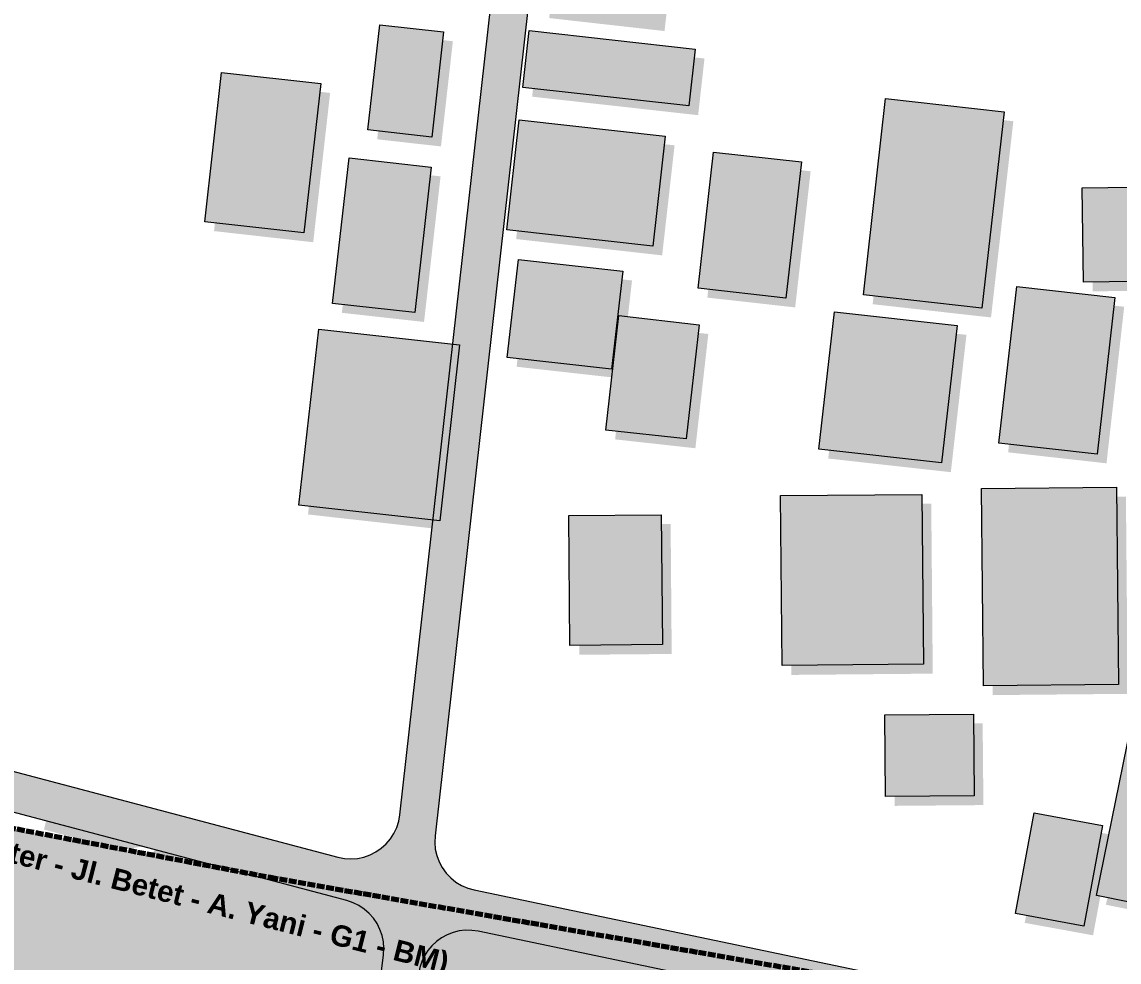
# Model space of a CAD drawing. Header units: metres. Extents: x 305909 to 307171, y 9156037 to 9156671.
# Drawn here: x 306657.2 to 306745.6, y 9156483.4 to 9156559.2 of the extents above; entities that cross this region are included whole.
import ezdxf

# ---------------------------------------------------------------- set-up
doc = ezdxf.new("R2010")
doc.units = ezdxf.units.M
doc.linetypes.add('DASHED', pattern=[1.524, 1.27, -0.254])
doc.linetypes.add('DASHED2', pattern=[0.762, 0.635, -0.127])
for name, color, linetype, lineweight, true_color in [('A-ALUR_DISTRIBUSI', 7, 'DASHED', 50, 0x7828a0), ('A-LABEL', 7, 'Continuous', 0, 0x000000), ('B-BAYANGAN', 7, 'Continuous', 0, 0x76786c), ('B-DELINEASI', 7, 'DASHED2', 70, 0xc800c8), ('J-PERKERASAN_JALAN', 7, 'Continuous', 9, 0x989896), ('K-BANGUNAN_LUAR_TAPAK', 7, 'Continuous', 9, 0xdedede), ('Z-R', 7, 'Continuous', 0, 0xfaf4e6)]:
    doc.layers.add(name, color=color, linetype=linetype, lineweight=lineweight, true_color=true_color)
doc.styles.add('ARIALB', font='arialbd.ttf')

msp = doc.modelspace()

# ---------------------------------------------------------------- hatches: boundary and pattern name
at = {"layer": 'A-ALUR_DISTRIBUSI', "true_color": 0x7828a0}
h = msp.add_hatch(color=195, dxfattribs=at)
h.dxf.hatch_style = 1
h.paths.add_polyline_path([(306666.846, 9156492.755), (306661.978, 9156491.95), (306663.015, 9156495.865)])
h = msp.add_hatch(color=195, dxfattribs=at)
h.dxf.hatch_style = 1
h.paths.add_polyline_path([(306659.624, 9156495.393), (306665.092, 9156493.944), (306664.733, 9156492.591), (306659.265, 9156494.039), (306658.934, 9156494.127), (306659.292, 9156495.481), (306659.624, 9156495.393)])
h = msp.add_hatch(color=195, dxfattribs=at)
h.dxf.hatch_style = 1
h.paths.add_polyline_path([(306672.881, 9156491.881), (306673.792, 9156491.639), (306673.433, 9156490.286), (306672.522, 9156490.527), (306667.633, 9156491.822), (306667.992, 9156493.176), (306672.881, 9156491.881)])
h = msp.add_hatch(color=195, dxfattribs=at)
h.dxf.hatch_style = 1
h.paths.add_polyline_path([(306677.982, 9156490.529), (306682.065, 9156489.448), (306682.492, 9156489.335), (306682.133, 9156487.981), (306681.707, 9156488.094), (306677.624, 9156489.176), (306676.333, 9156489.518), (306676.692, 9156490.871), (306677.982, 9156490.529)])
h = msp.add_hatch(color=195, dxfattribs=at)
h.dxf.hatch_style = 1
h.paths.add_polyline_path([(306687.177, 9156488.094), (306688.193, 9156487.825), (306689.095, 9156487.636), (306690.916, 9156487.256), (306691.193, 9156487.198), (306690.907, 9156485.828), (306690.63, 9156485.886), (306688.809, 9156486.266), (306687.894, 9156486.457), (306687.876, 9156486.461), (306687.865, 9156486.464), (306687.847, 9156486.468), (306686.819, 9156486.74), (306685.033, 9156487.213), (306685.392, 9156488.567), (306687.177, 9156488.094)])
h = msp.add_hatch(color=195, dxfattribs=at)
h.dxf.hatch_style = 1
h.paths.add_polyline_path([(306697.271, 9156485.93), (306700.004, 9156485.36), (306699.718, 9156483.99), (306696.985, 9156484.56), (306693.844, 9156485.215), (306694.13, 9156486.586), (306697.271, 9156485.93)])
h = msp.add_hatch(color=195, dxfattribs=at)
h.dxf.hatch_style = 1
h.paths.add_polyline_path([(306707.246, 9156483.849), (306708.814, 9156483.522), (306708.528, 9156482.151), (306706.96, 9156482.478), (306702.654, 9156483.377), (306702.94, 9156484.747), (306707.246, 9156483.849)])
at = {"layer": 'B-BAYANGAN', "true_color": 0x76786c}
h = msp.add_hatch(color=8, dxfattribs=at)
h.dxf.hatch_style = 1
h.paths.add_polyline_path([(306700.476, 9156566.754), (306709.772, 9156565.719), (306708.952, 9156558.46), (306699.656, 9156559.506), (306700.476, 9156566.754)])
h = msp.add_hatch(color=8, dxfattribs=at)
h.dxf.hatch_style = 1
h.paths.add_polyline_path([(306686.75, 9156558.204), (306691.895, 9156557.639), (306690.936, 9156549.163), (306685.792, 9156549.739), (306686.75, 9156558.204)])
h = msp.add_hatch(color=8, dxfattribs=at)
h.dxf.hatch_style = 1
h.paths.add_polyline_path([(306698.791, 9156557.744), (306712.172, 9156556.25), (306711.661, 9156551.68), (306698.28, 9156553.174), (306698.791, 9156557.744)])
h = msp.add_hatch(color=8, dxfattribs=at)
h.dxf.hatch_style = 1
h.paths.add_polyline_path([(306674.01, 9156554.37), (306682.002, 9156553.473), (306680.639, 9156541.445), (306672.646, 9156542.342), (306674.01, 9156554.37)])
h = msp.add_hatch(color=8, dxfattribs=at)
h.dxf.hatch_style = 1
h.paths.add_polyline_path([(306727.515, 9156552.264), (306737.065, 9156551.197), (306735.264, 9156535.385), (306725.726, 9156536.452), (306727.515, 9156552.264)])
h = msp.add_hatch(color=8, dxfattribs=at)
h.dxf.hatch_style = 1
h.paths.add_polyline_path([(306697.993, 9156550.563), (306709.761, 9156549.25), (306708.76, 9156540.387), (306696.992, 9156541.699), (306697.993, 9156550.563)])
h = msp.add_hatch(color=8, dxfattribs=at)
h.dxf.hatch_style = 1
h.paths.add_polyline_path([(306684.278, 9156547.488), (306690.902, 9156546.751), (306689.57, 9156535.022), (306682.946, 9156535.758), (306684.278, 9156547.488)])
h = msp.add_hatch(color=8, dxfattribs=at)
h.dxf.hatch_style = 1
h.paths.add_polyline_path([(306713.651, 9156547.961), (306720.728, 9156547.16), (306719.481, 9156536.194), (306712.404, 9156536.984), (306713.651, 9156547.961)])
h = msp.add_hatch(color=8, dxfattribs=at)
h.dxf.hatch_style = 1
h.paths.add_polyline_path([(306749.559, 9156545.165), (306749.667, 9156537.567), (306743.466, 9156537.486), (306743.357, 9156545.084), (306749.559, 9156545.165)])
h = msp.add_hatch(color=8, dxfattribs=at)
h.dxf.hatch_style = 1
h.paths.add_polyline_path([(306697.928, 9156539.303), (306706.33, 9156538.364), (306705.435, 9156530.474), (306697.033, 9156531.414), (306697.928, 9156539.303)])
h = msp.add_hatch(color=8, dxfattribs=at)
h.dxf.hatch_style = 1
h.paths.add_polyline_path([(306738.082, 9156537.133), (306745.998, 9156536.247), (306744.57, 9156523.632), (306736.643, 9156524.518), (306738.082, 9156537.133)])
h = msp.add_hatch(color=8, dxfattribs=at)
h.dxf.hatch_style = 1
h.paths.add_polyline_path([(306706.013, 9156534.779), (306712.482, 9156534.053), (306711.438, 9156524.847), (306704.969, 9156525.562), (306706.013, 9156534.779)])
h = msp.add_hatch(color=8, dxfattribs=at)
h.dxf.hatch_style = 1
h.paths.add_polyline_path([(306723.403, 9156535.093), (306733.284, 9156533.983), (306732.026, 9156522.918), (306722.146, 9156524.017), (306723.403, 9156535.093)])
h = msp.add_hatch(color=8, dxfattribs=at)
h.dxf.hatch_style = 1
h.paths.add_polyline_path([(306681.829, 9156533.697), (306693.189, 9156532.427), (306691.58, 9156518.241), (306680.22, 9156519.511), (306681.829, 9156533.697)])
h = msp.add_hatch(color=8, dxfattribs=at)
h.dxf.hatch_style = 1
h.paths.add_polyline_path([(306735.257, 9156520.863), (306746.137, 9156520.951), (306746.279, 9156505.058), (306735.399, 9156504.959), (306735.257, 9156520.863)])
h = msp.add_hatch(color=8, dxfattribs=at)
h.dxf.hatch_style = 1
h.paths.add_polyline_path([(306719.06, 9156520.277), (306730.448, 9156520.379), (306730.569, 9156506.687), (306719.182, 9156506.585), (306719.06, 9156520.277)])
h = msp.add_hatch(color=8, dxfattribs=at)
h.dxf.hatch_style = 1
h.paths.add_polyline_path([(306701.996, 9156518.681), (306709.444, 9156518.745), (306709.53, 9156508.271), (306702.082, 9156508.208), (306701.996, 9156518.681)])
h = msp.add_hatch(color=8, dxfattribs=at)
h.dxf.hatch_style = 1
h.paths.add_polyline_path([(306750.115, 9156486.946), (306744.527, 9156488.063), (306748.519, 9156507.722), (306760.07, 9156505.612), (306757.91, 9156493.99), (306751.77, 9156495.115), (306750.115, 9156486.946)])
h = msp.add_hatch(color=8, dxfattribs=at)
h.dxf.hatch_style = 1
h.paths.add_polyline_path([(306727.452, 9156502.615), (306734.591, 9156502.677), (306734.651, 9156496.096), (306727.512, 9156496.034), (306727.452, 9156502.615)])
h = msp.add_hatch(color=8, dxfattribs=at)
h.dxf.hatch_style = 1
h.paths.add_polyline_path([(306745.001, 9156493.705), (306743.489, 9156485.603), (306737.978, 9156486.609), (306739.49, 9156494.711), (306745.001, 9156493.705)])
at = {"layer": 'J-PERKERASAN_JALAN', "true_color": 0xa8a8a6}
h = msp.add_hatch(color=253, dxfattribs=at)
h.dxf.hatch_style = 1
h.paths.add_polyline_path([(306644.846, 9156501.891), (306682.628, 9156491.9), (306683.147, 9156491.799), (306683.674, 9156491.767), (306684.2, 9156491.805), (306684.718, 9156491.912), (306685.216, 9156492.086), (306685.687, 9156492.324), (306686.123, 9156492.622), (306686.516, 9156492.975), (306686.858, 9156493.377), (306687.145, 9156493.82), (306687.371, 9156494.297), (306687.532, 9156494.8), (306687.626, 9156495.32), (306695.984, 9156569.63), (306695.989, 9156569.68), (306698.582, 9156595.648), (306698.6, 9156596.174), (306698.548, 9156596.698), (306698.428, 9156597.211), (306698.242, 9156597.704), (306697.992, 9156598.168), (306697.684, 9156598.595), (306697.322, 9156598.978), (306696.913, 9156599.31), (306696.464, 9156599.585), (306695.982, 9156599.799), (306695.477, 9156599.948), (306694.957, 9156600.029), (306670.552, 9156602.201), (306670.518, 9156602.204), (306670.5, 9156602.206), (306670.466, 9156602.21), (306657.245, 9156603.85), (306657.037, 9156603.87), (306645.006, 9156604.728), (306644.988, 9156604.729), (306644.846, 9156604.739), (306644.846, 9156621.261), (306646.404, 9156640), (306649.414, 9156640), (306647.057, 9156611.647), (306647.048, 9156611.12), (306647.108, 9156610.596), (306647.237, 9156610.085), (306647.432, 9156609.595), (306647.689, 9156609.135), (306648.005, 9156608.713), (306648.374, 9156608.336), (306648.789, 9156608.011), (306649.243, 9156607.743), (306649.728, 9156607.538), (306650.236, 9156607.397), (306650.758, 9156607.325), (306657.367, 9156606.854), (306657.419, 9156606.85), (306657.445, 9156606.847), (306657.497, 9156606.842), (306665.344, 9156605.868), (306665.869, 9156605.838), (306666.394, 9156605.877), (306666.909, 9156605.984), (306667.406, 9156606.159), (306667.875, 9156606.397), (306668.309, 9156606.694), (306668.701, 9156607.046), (306669.043, 9156607.446), (306669.329, 9156607.888), (306669.555, 9156608.363), (306669.716, 9156608.864), (306669.81, 9156609.382), (306673.323, 9156640), (306676.343, 9156640), (306672.801, 9156609.131), (306672.776, 9156608.6), (306672.821, 9156608.07), (306672.936, 9156607.551), (306673.119, 9156607.051), (306673.367, 9156606.581), (306673.675, 9156606.147), (306674.037, 9156605.758), (306674.448, 9156605.421), (306674.9, 9156605.141), (306675.385, 9156604.924), (306675.895, 9156604.773), (306676.421, 9156604.69), (306695.455, 9156602.997), (306695.967, 9156602.984), (306696.477, 9156603.037), (306696.976, 9156603.155), (306697.455, 9156603.336), (306697.908, 9156603.576), (306698.326, 9156603.873), (306698.703, 9156604.22), (306699.032, 9156604.613), (306699.309, 9156605.044), (306699.528, 9156605.508), (306699.686, 9156605.996), (306699.78, 9156606.499), (306703.845, 9156640), (306706.867, 9156640), (306702.827, 9156606.709), (306702.798, 9156606.205), (306702.833, 9156605.702), (306702.931, 9156605.207), (306703.09, 9156604.728), (306703.308, 9156604.273), (306703.582, 9156603.849), (306703.907, 9156603.463), (306704.278, 9156603.121), (306704.689, 9156602.828), (306705.134, 9156602.59), (306705.605, 9156602.409), (306706.096, 9156602.289), (306706.597, 9156602.232), (306734.805, 9156600.812), (306735.341, 9156600.821), (306735.872, 9156600.902), (306736.387, 9156601.053), (306736.877, 9156601.271), (306737.333, 9156601.554), (306737.748, 9156601.894), (306738.113, 9156602.288), (306738.422, 9156602.726), (306738.67, 9156603.202), (306738.852, 9156603.707), (306738.964, 9156604.231), (306739.006, 9156604.766), (306739.208, 9156624.77), (306739.214, 9156624.897), (306739.218, 9156624.96), (306739.232, 9156625.087), (306739.378, 9156626.142), (306739.392, 9156626.229), (306739.431, 9156626.4), (306739.456, 9156626.484), (306739.711, 9156627.27), (306739.743, 9156627.363), (306739.812, 9156627.52), (306739.883, 9156627.648), (306739.981, 9156627.788), (306740.042, 9156627.864), (306740.45, 9156628.344), (306740.517, 9156628.418), (306740.644, 9156628.54), (306740.762, 9156628.632), (306740.888, 9156628.713), (306741.022, 9156628.78), (306741.186, 9156628.842), (306741.282, 9156628.871), (306741.894, 9156629.037), (306741.984, 9156629.059), (306742.165, 9156629.09), (306742.257, 9156629.1), (306742.92, 9156629.153), (306742.958, 9156629.155), (306742.978, 9156629.157), (306743.016, 9156629.158), (306746.832, 9156629.316), (306746.832, 9156624.748), (306746.627, 9156624.785), (306746.112, 9156624.811), (306745.599, 9156624.77), (306745.094, 9156624.664), (306744.608, 9156624.494), (306744.148, 9156624.263), (306743.721, 9156623.975), (306743.334, 9156623.634), (306742.995, 9156623.246), (306742.709, 9156622.818), (306742.479, 9156622.357), (306742.311, 9156621.87), (306742.207, 9156621.366), (306742.169, 9156620.852), (306742.009, 9156605.084), (306742.036, 9156604.578), (306742.127, 9156604.079), (306742.281, 9156603.595), (306742.494, 9156603.135), (306742.764, 9156602.705), (306743.086, 9156602.313), (306743.455, 9156601.965), (306743.865, 9156601.667), (306744.31, 9156601.423), (306744.782, 9156601.237), (306745.274, 9156601.112), (306745.778, 9156601.051), (306746.285, 9156601.053), (306746.832, 9156601.091), (306746.832, 9156598.084), (306740.557, 9156597.65), (306740.55, 9156597.65), (306739.623, 9156597.584), (306739.502, 9156597.579), (306739.441, 9156597.578), (306739.32, 9156597.581), (306705.781, 9156599.269), (306705.274, 9156599.263), (306704.772, 9156599.192), (306704.283, 9156599.059), (306703.815, 9156598.864), (306703.375, 9156598.612), (306702.971, 9156598.307), (306702.609, 9156597.952), (306702.294, 9156597.555), (306702.032, 9156597.121), (306701.827, 9156596.658), (306701.682, 9156596.172), (306701.6, 9156595.672), (306698.971, 9156569.354), (306698.97, 9156569.345), (306698.968, 9156569.32), (306690.454, 9156493.625), (306690.43, 9156493.089), (306690.478, 9156492.555), (306690.597, 9156492.032), (306690.785, 9156491.529), (306691.038, 9156491.057), (306691.353, 9156490.622), (306691.723, 9156490.233), (306692.141, 9156489.897), (306692.601, 9156489.621), (306693.093, 9156489.408), (306693.61, 9156489.263), (306746.584, 9156478.174), (306746.832, 9156478.131), (306746.832, 9156474.899), (306746.254, 9156474.979), (306746.187, 9156474.99), (306746.147, 9156474.997), (306746.081, 9156475.01), (306693.923, 9156485.928), (306693.42, 9156486.001), (306692.911, 9156486.008), (306692.406, 9156485.952), (306691.912, 9156485.831), (306691.437, 9156485.649), (306690.989, 9156485.409), (306690.575, 9156485.113), (306690.202, 9156484.767), (306689.876, 9156484.377), (306689.603, 9156483.949), (306689.385, 9156483.489), (306689.228, 9156483.005), (306689.134, 9156482.506), (306680.222, 9156410.677), (306675.974, 9156376.463), (306675.956, 9156376.284), (306671.777, 9156323.14), (306671.77, 9156322.633), (306671.826, 9156322.13), (306671.946, 9156321.638), (306672.127, 9156321.165), (306672.366, 9156320.718), (306672.66, 9156320.305), (306673.003, 9156319.933), (306673.391, 9156319.607), (306673.817, 9156319.333), (306674.274, 9156319.115), (306674.755, 9156318.956), (306675.252, 9156318.859), (306742.855, 9156310.121), (306742.925, 9156310.112), (306746.832, 9156309.677), (306746.832, 9156306.458), (306742.535, 9156306.936), (306742.507, 9156306.939), (306675.118, 9156315.65), (306674.596, 9156315.683), (306674.073, 9156315.648), (306673.56, 9156315.544), (306673.065, 9156315.375), (306672.596, 9156315.142), (306672.162, 9156314.85), (306671.769, 9156314.504), (306671.425, 9156314.109), (306671.135, 9156313.673), (306670.905, 9156313.203), (306670.738, 9156312.706), (306670.638, 9156312.193), (306658.158, 9156215.036), (306658.126, 9156214.508), (306658.163, 9156213.981), (306658.269, 9156213.463), (306658.443, 9156212.964), (306658.681, 9156212.492), (306658.979, 9156212.056), (306659.333, 9156211.663), (306659.734, 9156211.32), (306660.178, 9156211.032), (306660.656, 9156210.806), (306661.159, 9156210.645), (306661.679, 9156210.551), (306720.042, 9156203.993), (306720.074, 9156203.989), (306720.09, 9156203.987), (306720.122, 9156203.983), (306746.832, 9156200.101), (306746.832, 9156197.07), (306725.61, 9156200.154), (306725.102, 9156200.195), (306724.593, 9156200.171), (306724.091, 9156200.082), (306723.604, 9156199.931), (306723.141, 9156199.719), (306722.709, 9156199.45), (306722.314, 9156199.127), (306721.963, 9156198.758), (306721.662, 9156198.346), (306721.416, 9156197.9), (306721.229, 9156197.426), (306721.103, 9156196.932), (306721.041, 9156196.427), (306718.22, 9156147.695), (306718.204, 9156147.573), (306718.081, 9156147.572), (306715.348, 9156147.731), (306715.226, 9156147.746), (306715.225, 9156147.869), (306718.092, 9156197.386), (306718.089, 9156197.891), (306718.023, 9156198.392), (306717.894, 9156198.88), (306717.704, 9156199.349), (306717.457, 9156199.789), (306717.156, 9156200.195), (306716.807, 9156200.56), (306716.414, 9156200.878), (306715.985, 9156201.144), (306715.525, 9156201.354), (306715.043, 9156201.504), (306714.545, 9156201.592), (306655.828, 9156208.19), (306655.755, 9156208.199), (306655.718, 9156208.205), (306655.646, 9156208.217), (306644.846, 9156210.245), (306644.846, 9156213.297), (306650.508, 9156212.234), (306651.047, 9156212.17), (306651.589, 9156212.18), (306652.125, 9156212.263), (306652.645, 9156212.418), (306653.139, 9156212.642), (306653.598, 9156212.93), (306654.014, 9156213.278), (306654.38, 9156213.679), (306654.687, 9156214.126), (306654.931, 9156214.611), (306655.108, 9156215.124), (306655.213, 9156215.656), (306667.626, 9156312.291), (306667.658, 9156312.83), (306667.618, 9156313.369), (306667.505, 9156313.897), (306667.322, 9156314.406), (306667.072, 9156314.885), (306666.76, 9156315.326), (306666.391, 9156315.721), (306665.973, 9156316.063), (306665.512, 9156316.345), (306665.017, 9156316.562), (306664.498, 9156316.711), (306663.963, 9156316.789), (306650.646, 9156317.806), (306650.624, 9156317.808), (306650.61, 9156317.809), (306650.587, 9156317.811), (306644.846, 9156318.383), (306644.846, 9156321.599), (306650.851, 9156321.001), (306650.943, 9156320.993), (306664.514, 9156319.956), (306665.037, 9156319.95), (306665.556, 9156320.013), (306666.062, 9156320.142), (306666.547, 9156320.337), (306667.002, 9156320.593), (306667.42, 9156320.906), (306667.794, 9156321.271), (306668.117, 9156321.681), (306668.384, 9156322.131), (306668.59, 9156322.611), (306668.732, 9156323.114), (306668.807, 9156323.631), (306672.973, 9156376.62), (306672.977, 9156376.665), (306672.98, 9156376.687), (306672.985, 9156376.732), (306676.578, 9156405.674), (306676.609, 9156406.191), (306676.572, 9156406.708), (306676.469, 9156407.216), (306676.301, 9156407.706), (306676.071, 9156408.17), (306675.783, 9156408.6), (306675.442, 9156408.99), (306675.054, 9156409.333), (306674.624, 9156409.622), (306674.161, 9156409.854), (306673.672, 9156410.023), (306673.164, 9156410.128), (306650.07, 9156413.368), (306649.949, 9156413.393), (306649.958, 9156413.515), (306650.338, 9156416.227), (306650.364, 9156416.348), (306650.486, 9156416.338), (306673.408, 9156413.124), (306673.935, 9156413.085), (306674.463, 9156413.116), (306674.982, 9156413.216), (306675.483, 9156413.384), (306675.957, 9156413.617), (306676.397, 9156413.91), (306676.795, 9156414.259), (306677.142, 9156414.657), (306677.435, 9156415.097), (306677.667, 9156415.572), (306677.834, 9156416.073), (306677.933, 9156416.592), (306686.301, 9156484.039), (306686.331, 9156484.559), (306686.293, 9156485.08), (306686.188, 9156485.591), (306686.018, 9156486.084), (306685.784, 9156486.55), (306685.492, 9156486.982), (306685.146, 9156487.373), (306684.752, 9156487.715), (306684.317, 9156488.003), (306683.849, 9156488.232), (306683.354, 9156488.398), (306644.846, 9156498.581), (306644.846, 9156501.891)])
at = {"layer": 'K-BANGUNAN_LUAR_TAPAK', "true_color": 0xececea}
h = msp.add_hatch(color=7, dxfattribs=at)
h.dxf.hatch_style = 1
h.paths.add_polyline_path([(306686, 9156558.954), (306691.145, 9156558.389), (306690.186, 9156549.913), (306685.042, 9156550.489), (306686, 9156558.954)])
h = msp.add_hatch(color=7, dxfattribs=at)
h.dxf.hatch_style = 1
h.paths.add_polyline_path([(306698.041, 9156558.494), (306711.422, 9156557), (306710.911, 9156552.43), (306697.53, 9156553.924), (306698.041, 9156558.494)])
h = msp.add_hatch(color=7, dxfattribs=at)
h.dxf.hatch_style = 1
h.paths.add_polyline_path([(306673.26, 9156555.12), (306681.252, 9156554.223), (306679.889, 9156542.195), (306671.896, 9156543.092), (306673.26, 9156555.12)])
h = msp.add_hatch(color=7, dxfattribs=at)
h.dxf.hatch_style = 1
h.paths.add_polyline_path([(306726.765, 9156553.014), (306736.315, 9156551.947), (306734.514, 9156536.135), (306724.976, 9156537.202), (306726.765, 9156553.014)])
h = msp.add_hatch(color=7, dxfattribs=at)
h.dxf.hatch_style = 1
h.paths.add_polyline_path([(306697.243, 9156551.313), (306709.011, 9156550), (306708.01, 9156541.137), (306696.242, 9156542.449), (306697.243, 9156551.313)])
h = msp.add_hatch(color=7, dxfattribs=at)
h.dxf.hatch_style = 1
h.paths.add_polyline_path([(306683.528, 9156548.238), (306690.152, 9156547.501), (306688.82, 9156535.772), (306682.196, 9156536.508), (306683.528, 9156548.238)])
h = msp.add_hatch(color=7, dxfattribs=at)
h.dxf.hatch_style = 1
h.paths.add_polyline_path([(306712.901, 9156548.711), (306719.978, 9156547.91), (306718.731, 9156536.944), (306711.654, 9156537.734), (306712.901, 9156548.711)])
h = msp.add_hatch(color=7, dxfattribs=at)
h.dxf.hatch_style = 1
h.paths.add_polyline_path([(306748.809, 9156545.915), (306748.917, 9156538.317), (306742.716, 9156538.236), (306742.607, 9156545.834), (306748.809, 9156545.915)])
h = msp.add_hatch(color=7, dxfattribs=at)
h.dxf.hatch_style = 1
h.paths.add_polyline_path([(306697.178, 9156540.053), (306705.58, 9156539.114), (306704.685, 9156531.224), (306696.283, 9156532.164), (306697.178, 9156540.053)])
h = msp.add_hatch(color=7, dxfattribs=at)
h.dxf.hatch_style = 1
h.paths.add_polyline_path([(306737.332, 9156537.883), (306745.248, 9156536.997), (306743.82, 9156524.382), (306735.893, 9156525.268), (306737.332, 9156537.883)])
h = msp.add_hatch(color=7, dxfattribs=at)
h.dxf.hatch_style = 1
h.paths.add_polyline_path([(306722.653, 9156535.843), (306732.534, 9156534.733), (306731.276, 9156523.668), (306721.396, 9156524.767), (306722.653, 9156535.843)])
h = msp.add_hatch(color=7, dxfattribs=at)
h.dxf.hatch_style = 1
h.paths.add_polyline_path([(306705.263, 9156535.529), (306711.732, 9156534.803), (306710.688, 9156525.597), (306704.219, 9156526.312), (306705.263, 9156535.529)])
h = msp.add_hatch(color=7, dxfattribs=at)
h.dxf.hatch_style = 1
h.paths.add_polyline_path([(306681.079, 9156534.447), (306692.439, 9156533.177), (306690.83, 9156518.991), (306679.47, 9156520.261), (306681.079, 9156534.447)])
h = msp.add_hatch(color=7, dxfattribs=at)
h.dxf.hatch_style = 1
h.paths.add_polyline_path([(306734.507, 9156521.613), (306745.387, 9156521.701), (306745.529, 9156505.808), (306734.649, 9156505.709), (306734.507, 9156521.613)])
h = msp.add_hatch(color=7, dxfattribs=at)
h.dxf.hatch_style = 1
h.paths.add_polyline_path([(306718.31, 9156521.027), (306729.698, 9156521.129), (306729.819, 9156507.437), (306718.432, 9156507.335), (306718.31, 9156521.027)])
h = msp.add_hatch(color=7, dxfattribs=at)
h.dxf.hatch_style = 1
h.paths.add_polyline_path([(306701.246, 9156519.431), (306708.694, 9156519.495), (306708.78, 9156509.021), (306701.332, 9156508.958), (306701.246, 9156519.431)])
h = msp.add_hatch(color=7, dxfattribs=at)
h.dxf.hatch_style = 1
h.paths.add_polyline_path([(306749.365, 9156487.696), (306743.777, 9156488.813), (306747.769, 9156508.472), (306759.32, 9156506.362), (306757.16, 9156494.74), (306751.02, 9156495.865), (306749.365, 9156487.696)])
h = msp.add_hatch(color=7, dxfattribs=at)
h.dxf.hatch_style = 1
h.paths.add_polyline_path([(306726.702, 9156503.365), (306733.841, 9156503.427), (306733.901, 9156496.846), (306726.762, 9156496.784), (306726.702, 9156503.365)])
h = msp.add_hatch(color=7, dxfattribs=at)
h.dxf.hatch_style = 1
h.paths.add_polyline_path([(306744.251, 9156494.455), (306742.739, 9156486.353), (306737.228, 9156487.359), (306738.74, 9156495.461), (306744.251, 9156494.455)])
at = {"layer": 'Z-R', "true_color": 0xf4f2ec}
h = msp.add_hatch(color=7, dxfattribs=at)
h.dxf.hatch_style = 1
h.paths.add_polyline_path([(306624.289, 9156242.595), (306556.388, 9156238.052), (306554.003, 9156281.952), (306509.625, 9156279.089), (306499.604, 9156305.811), (306466.679, 9156301.994), (306472.882, 9156235.666), (306497.912, 9156229.062), (306526.804, 9156228.986), (306531.575, 9156219.919), (306532.491, 9156127.582), (306486.314, 9156132.333), (306393.989, 9156155.199), (306332.726, 9156171.593), (306288.72, 9156190.576), (306259.621, 9156211.151), (306259.621, 9156409.341), (306281.946, 9156409.003), (306338.236, 9156402.748), (306341.903, 9156461.433), (306341.903, 9156461.433), (306341.904, 9156461.433), (306369.777, 9156457.841), (306369.778, 9156457.841), (306369.779, 9156457.84), (306369.78, 9156457.84), (306369.78, 9156457.84), (306369.781, 9156457.839), (306369.782, 9156457.838), (306369.783, 9156457.838), (306369.783, 9156457.837), (306369.784, 9156457.836), (306369.784, 9156457.835), (306369.785, 9156457.834), (306369.785, 9156457.833), (306369.785, 9156457.832), (306369.785, 9156457.831), (306369.785, 9156457.83), (306369.785, 9156457.829), (306360, 9156400.45), (306360, 9156400.449), (306360, 9156400.449), (306360, 9156380), (306360, 9156380), (306360, 9156380), (306440, 9156380), (306440, 9156380), (306440, 9156380), (306440, 9156532.835), (306440, 9156532.835), (306440, 9156532.835), (306424.61, 9156536.081), (306424.61, 9156536.081), (306385.74, 9156542.791), (306385.74, 9156542.791), (306305.003, 9156549.608), (306305.003, 9156549.608), (306259.621, 9156554.648), (306259.621, 9156558.541), (306291.75, 9156555.548), (306369.455, 9156545.532), (306504.834, 9156523.084), (306572.178, 9156510.306), (306677.166, 9156490.276), (306764.133, 9156475.064), (306735.941, 9156145.416), (306694.109, 9156139.201), (306694.292, 9156206.558), (306623.212, 9156213.87), (306624.289, 9156242.595)])

# ---------------------------------------------------------------- linework, layer by layer
at = {"layer": 'B-DELINEASI'}
msp.add_lwpolyline([(306572.178, 9156510.306), (306677.166, 9156490.276), (306781.809, 9156471.972), (306888.869, 9156462.302), (307002.836, 9156450.56), (307044.811, 9156445.344), (307040.22, 9156386.794), (307034.792, 9156282.996), (307033.552, 9156256.861), (307033.552, 9156224.798), (307008.361, 9156221.849), (306994.202, 9156219.777), (306994.202, 9156214.251), (306986.259, 9156211.833), (306955.522, 9156207.689), (306947.234, 9156203.199), (306914.425, 9156199.401), (306871.946, 9156198.019), (306868.838, 9156144.144), (306843.973, 9156139.654), (306613.966, 9156113.407)], dxfattribs=at)
at = {"layer": 'J-PERKERASAN_JALAN', "color": 8, "lineweight": 13, "true_color": 0x787876}
for points in [[(306623.504, 9156507.535), (306682.628, 9156491.9), (306683.147, 9156491.799), (306683.674, 9156491.767), (306684.2, 9156491.805), (306684.718, 9156491.912), (306685.216, 9156492.086), (306685.687, 9156492.324), (306686.123, 9156492.622), (306686.516, 9156492.975), (306686.858, 9156493.377), (306687.145, 9156493.82), (306687.371, 9156494.297), (306687.532, 9156494.8), (306687.626, 9156495.32), (306695.984, 9156569.63)], [(306698.968, 9156569.32), (306690.454, 9156493.625), (306690.43, 9156493.089), (306690.478, 9156492.555), (306690.597, 9156492.032), (306690.785, 9156491.529), (306691.038, 9156491.057), (306691.353, 9156490.622), (306691.723, 9156490.233), (306692.141, 9156489.897), (306692.601, 9156489.621), (306693.093, 9156489.408), (306693.61, 9156489.263), (306746.584, 9156478.174), (306746.851, 9156478.127), (306801.838, 9156470.455), (306802.024, 9156470.433), (306880.998, 9156463.18)], [(306677.933, 9156416.592), (306686.301, 9156484.039), (306686.331, 9156484.559), (306686.293, 9156485.08), (306686.188, 9156485.591), (306686.018, 9156486.084), (306685.784, 9156486.55), (306685.492, 9156486.982), (306685.146, 9156487.373), (306684.752, 9156487.715), (306684.317, 9156488.003), (306683.849, 9156488.232), (306683.354, 9156488.398), (306622.834, 9156504.402)], [(306746.081, 9156475.01), (306693.923, 9156485.928), (306693.42, 9156486.001), (306692.911, 9156486.008), (306692.406, 9156485.952), (306691.912, 9156485.831), (306691.437, 9156485.649), (306690.989, 9156485.409), (306690.575, 9156485.113), (306690.202, 9156484.767), (306689.876, 9156484.377), (306689.603, 9156483.949), (306689.385, 9156483.489), (306689.228, 9156483.005), (306689.134, 9156482.506), (306680.222, 9156410.677), (306675.974, 9156376.463)]]:
    msp.add_lwpolyline(points, dxfattribs=at)
at = {"layer": 'K-BANGUNAN_LUAR_TAPAK', "color": 253, "lineweight": 9, "true_color": 0xb0b0ae}
for points in [[(306686, 9156558.954), (306691.145, 9156558.389), (306690.186, 9156549.913), (306685.042, 9156550.489), (306686, 9156558.954)], [(306698.041, 9156558.494), (306711.422, 9156557), (306710.911, 9156552.43), (306697.53, 9156553.924), (306698.041, 9156558.494)], [(306673.26, 9156555.12), (306681.252, 9156554.223), (306679.889, 9156542.195), (306671.896, 9156543.092), (306673.26, 9156555.12)], [(306726.765, 9156553.014), (306736.315, 9156551.947), (306734.514, 9156536.135), (306724.976, 9156537.202), (306726.765, 9156553.014)], [(306697.243, 9156551.313), (306709.011, 9156550), (306708.01, 9156541.137), (306696.242, 9156542.449), (306697.243, 9156551.313)], [(306683.528, 9156548.238), (306690.152, 9156547.501), (306688.82, 9156535.772), (306682.196, 9156536.508), (306683.528, 9156548.238)], [(306712.901, 9156548.711), (306719.978, 9156547.91), (306718.731, 9156536.944), (306711.654, 9156537.734), (306712.901, 9156548.711)], [(306748.809, 9156545.915), (306748.917, 9156538.317), (306742.716, 9156538.236), (306742.607, 9156545.834), (306748.809, 9156545.915)], [(306697.178, 9156540.053), (306705.58, 9156539.114), (306704.685, 9156531.224), (306696.283, 9156532.164), (306697.178, 9156540.053)], [(306737.332, 9156537.883), (306745.248, 9156536.997), (306743.82, 9156524.382), (306735.893, 9156525.268), (306737.332, 9156537.883)], [(306722.653, 9156535.843), (306732.534, 9156534.733), (306731.276, 9156523.668), (306721.396, 9156524.767), (306722.653, 9156535.843)], [(306705.263, 9156535.529), (306711.732, 9156534.803), (306710.688, 9156525.597), (306704.219, 9156526.312), (306705.263, 9156535.529)], [(306681.079, 9156534.447), (306692.439, 9156533.177), (306690.83, 9156518.991), (306679.47, 9156520.261), (306681.079, 9156534.447)], [(306734.507, 9156521.613), (306745.387, 9156521.701), (306745.529, 9156505.808), (306734.649, 9156505.709), (306734.507, 9156521.613)], [(306718.31, 9156521.027), (306729.698, 9156521.129), (306729.819, 9156507.437), (306718.432, 9156507.335), (306718.31, 9156521.027)], [(306701.246, 9156519.431), (306708.694, 9156519.495), (306708.78, 9156509.021), (306701.332, 9156508.958), (306701.246, 9156519.431)], [(306749.365, 9156487.696), (306743.777, 9156488.813), (306747.769, 9156508.472), (306759.32, 9156506.362), (306757.16, 9156494.74), (306751.02, 9156495.865), (306749.365, 9156487.696)], [(306726.702, 9156503.365), (306733.841, 9156503.427), (306733.901, 9156496.846), (306726.762, 9156496.784), (306726.702, 9156503.365)], [(306744.251, 9156494.455), (306742.739, 9156486.353), (306737.228, 9156487.359), (306738.74, 9156495.461), (306744.251, 9156494.455)]]:
    msp.add_lwpolyline(points, close=True, dxfattribs=at)

# ---------------------------------------------------------------- texts
at = {"layer": 'A-LABEL', "color": 195, "true_color": 0x6e28a0, "insert": (306639.76, 9156496.249), "char_height": 1.7, "attachment_point": 5, "rotation": 345.75404, "style": 'ARIALB', "bg_fill": 1, "box_fill_scale": 1.25, "bg_fill_color": 7, "bg_fill_true_color": 16777215, "bg_fill_transparency": 0}
msp.add_mtext('A5  DISTRIBUSI PRODUK UMKM (motor/pikap)  +-0.8 km  (klaster - Jl. Betet - A. Yani - G1 - BM)', dxfattribs=at)

doc.saveas('drawing.dxf')
